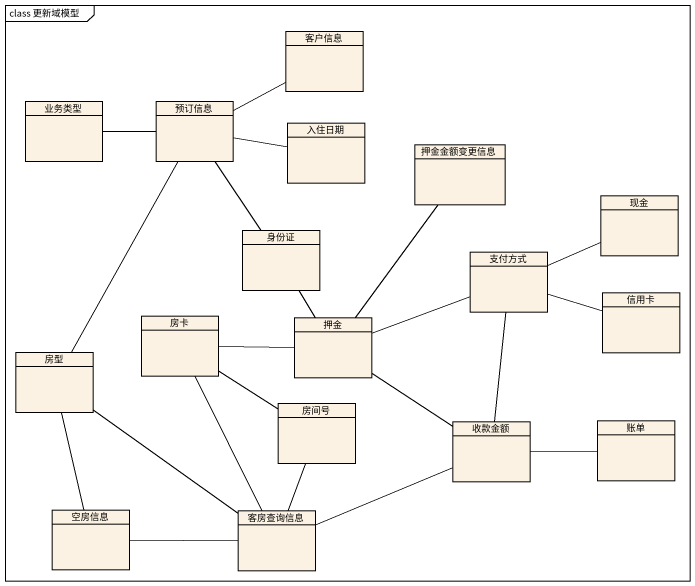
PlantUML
@startuml
mainframe class 更新域模型
hide circle
hide empty members
class 客户信息 #FCF2E3
class 业务类型 #FCF2E3
class 预订信息 #FCF2E3
class 入住日期 #FCF2E3
class 押金金额变更信息 #FCF2E3
class 现金 #FCF2E3
class 身份证 #FCF2E3
class 支付方式 #FCF2E3
class 信用卡 #FCF2E3
class 房型 #FCF2E3
class 房卡 #FCF2E3
class 押金 #FCF2E3
class 房间号 #FCF2E3
class 收款金额 #FCF2E3
class 账单 #FCF2E3
class 空房信息 #FCF2E3
class 客房查询信息 #FCF2E3
业务类型 -right- 预订信息
预订信息 -right- 客户信息
预订信息 -right- 入住日期
预订信息 -- 身份证
押金金额变更信息 -- 押金
身份证 -- 押金
支付方式 -right- 现金
支付方式 -right- 信用卡
支付方式 -left- 押金
支付方式 -- 收款金额
房型 -up- 预订信息
房型 -- 空房信息
房型 -- 客房查询信息
房卡 -- 房间号
房卡 -- 客房查询信息
押金 -left- 房卡
押金 -- 收款金额
房间号 -- 客房查询信息
收款金额 -right- 账单
收款金额 -left- 客房查询信息
空房信息 -right- 客房查询信息
@enduml
